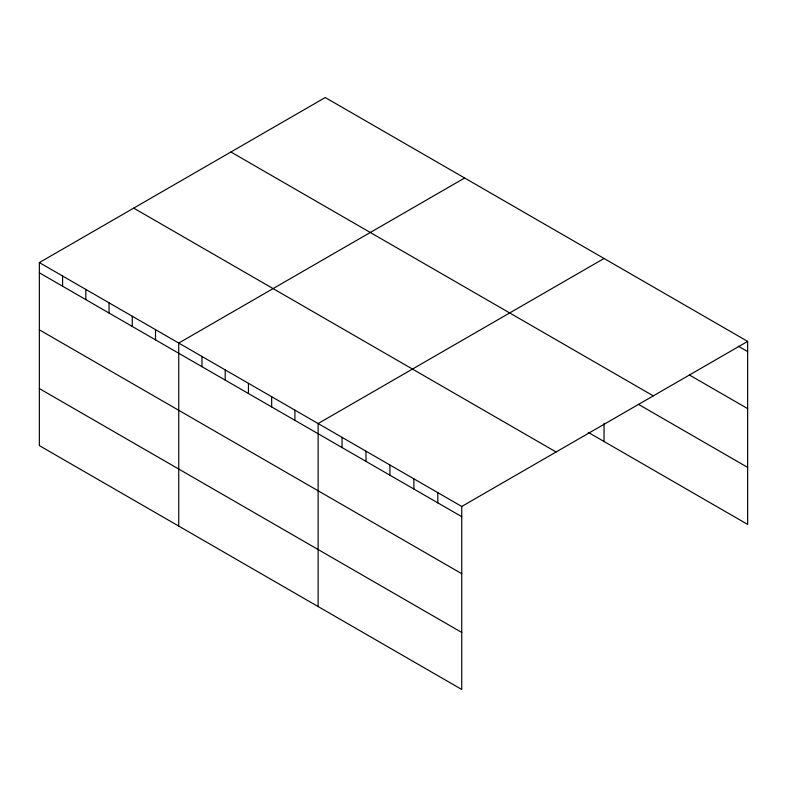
<?xml version="1.0" encoding="UTF-8"?>
<svg xmlns="http://www.w3.org/2000/svg" width="787" height="787" viewBox="0 0 787 787"><rect width="100%" height="100%" fill="white"/><g stroke="black" fill="none" stroke-linecap="round" stroke-linejoin="round"><path stroke-width="1.18" d="M461.743 573.693L461.743 506.464L39.35 262.592L39.35 445.609L461.743 689.471L461.743 573.693L39.35 329.822M39.35 262.592L325.257 97.529L747.65 341.391L747.65 524.408L588.194 432.348M464.645 178L178.738 343.073L178.738 526.08M604.042 258.48L318.125 423.544L318.125 606.561M461.743 506.464L747.65 341.391M738.285 346.182L747.65 351.592M689.373 374.976L747.65 408.62M230.906 151.999L653.299 395.861M638.375 404.292L747.65 467.38M133.701 208.122L556.094 451.984M39.35 272.794L461.743 516.666M39.35 388.581L461.743 632.443M604.042 423.288L604.042 441.487M437.808 492.642L437.808 502.844M413.864 478.821L413.864 489.022M389.929 465.009L389.929 475.21M365.994 451.187L365.994 461.389M342.06 437.365L342.06 447.567M294.899 410.135L294.899 420.337M271.663 396.727L271.663 406.928M248.436 383.308L248.436 393.51M225.2 369.9L225.2 380.101M201.974 356.481L201.974 366.683M155.511 329.664L155.511 339.866M132.275 316.246L132.275 326.448M109.049 302.838L109.049 313.039M85.813 289.419L85.813 299.621M62.586 276.011L62.586 286.212"/></g></svg>
